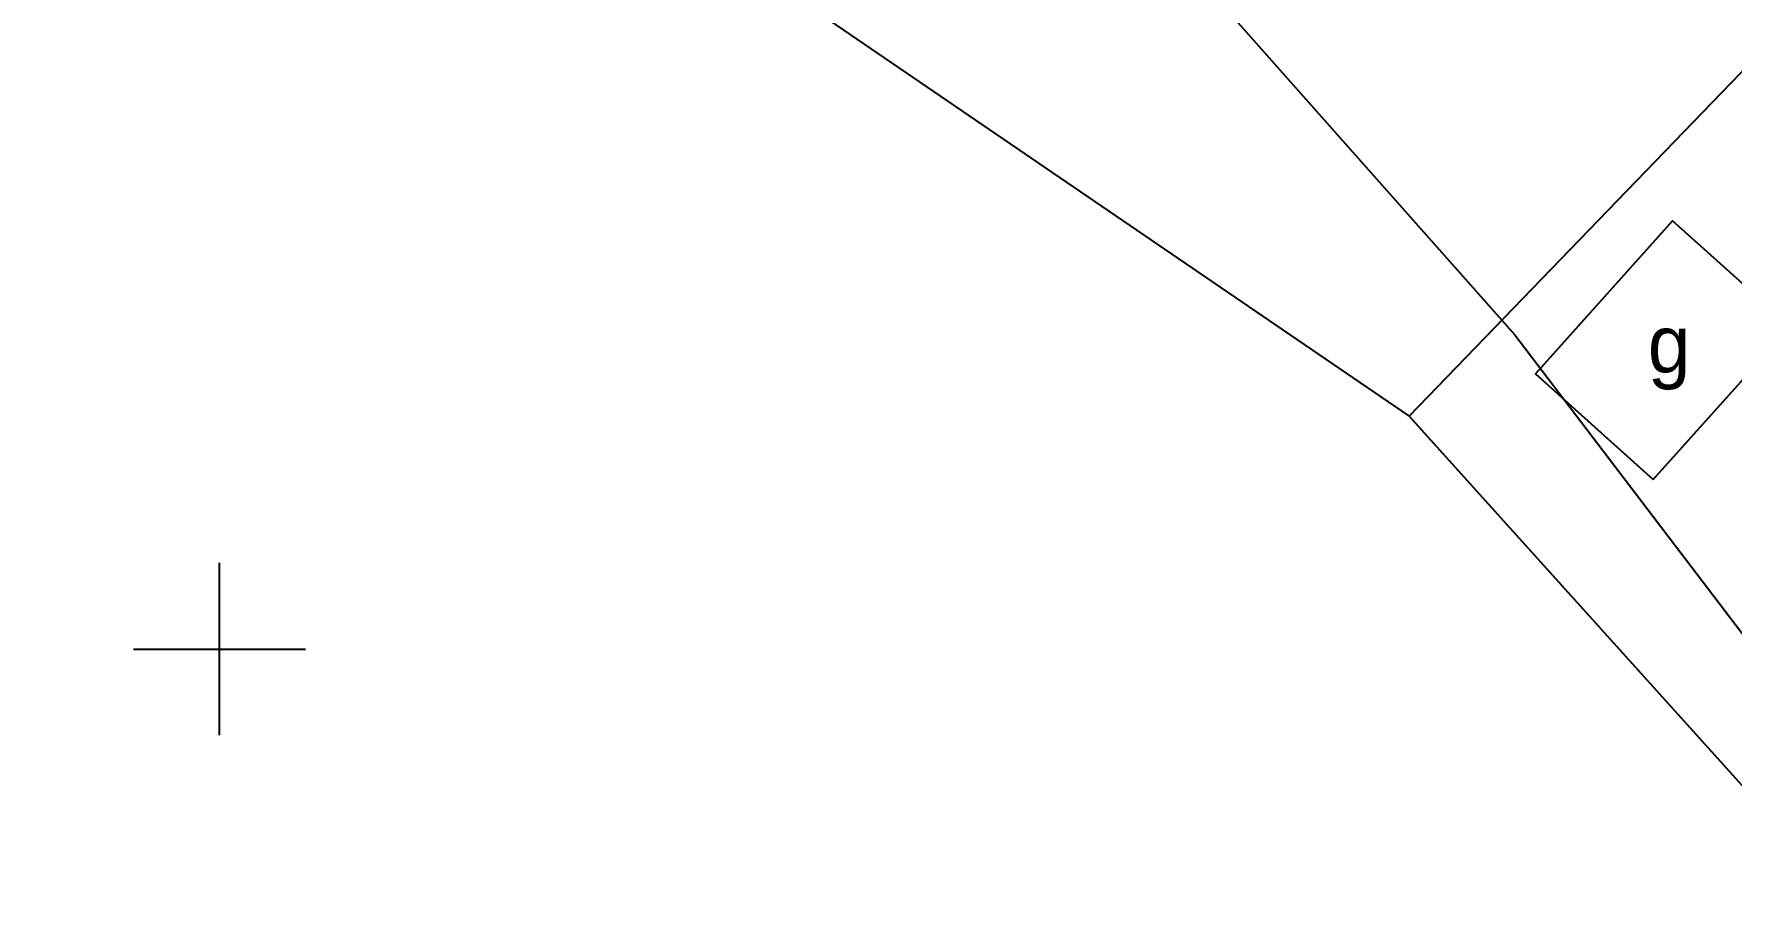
# Model space of a CAD drawing. Extents: x 549390 to 550118, y 1841259 to 1842146.
# Drawn here: x 549693.5 to 549752.7, y 1841890.7 to 1841921.4 of the extents above; entities that cross this region are included whole.
import ezdxf

# ---------------------------------------------------------------- set-up
doc = ezdxf.new("R2010")
doc.units = 0
for name, color, linetype in [('Level 10', 7, 'Continuous'), ('Level 14', 7, 'Continuous'), ('Level 16', 7, 'Continuous'), ('Level 63', 7, 'Continuous')]:
    doc.layers.add(name, color=color, linetype=linetype)

msp = doc.modelspace()

# ---------------------------------------------------------------- linework, layer by layer
at = {"layer": 'Level 10'}
for p, q in [((549693.53, 1841940.84), (549741.47, 1841908.12)), ((549741.47, 1841908.12), (549763.35, 1841930.76)), ((549734.53, 1841922.93), (549745.15, 1841910.95)), ((549745.15, 1841910.95), (549759.15, 1841892.57)), ((549741.47, 1841908.12), (549757.2, 1841890.66))]:
    msp.add_line(p, q, dxfattribs=at)
at = {"layer": 'Level 14'}
msp.add_lwpolyline([(549749.98, 1841905.91), (549754.76, 1841911.24), (549750.65, 1841914.92), (549745.87, 1841909.59)], close=True, dxfattribs=at)
at = {"layer": 'Level 63'}
for points in [[(549700, 1841897), (549700, 1841903)], [(549697, 1841900), (549703, 1841900)]]:
    msp.add_lwpolyline(points, dxfattribs=at)

# ---------------------------------------------------------------- texts
at = {"layer": 'Level 16'}
msp.add_text('g', height=2, dxfattribs=at).set_placement((549749.79, 1841909.63))

doc.saveas('drawing.dxf')
